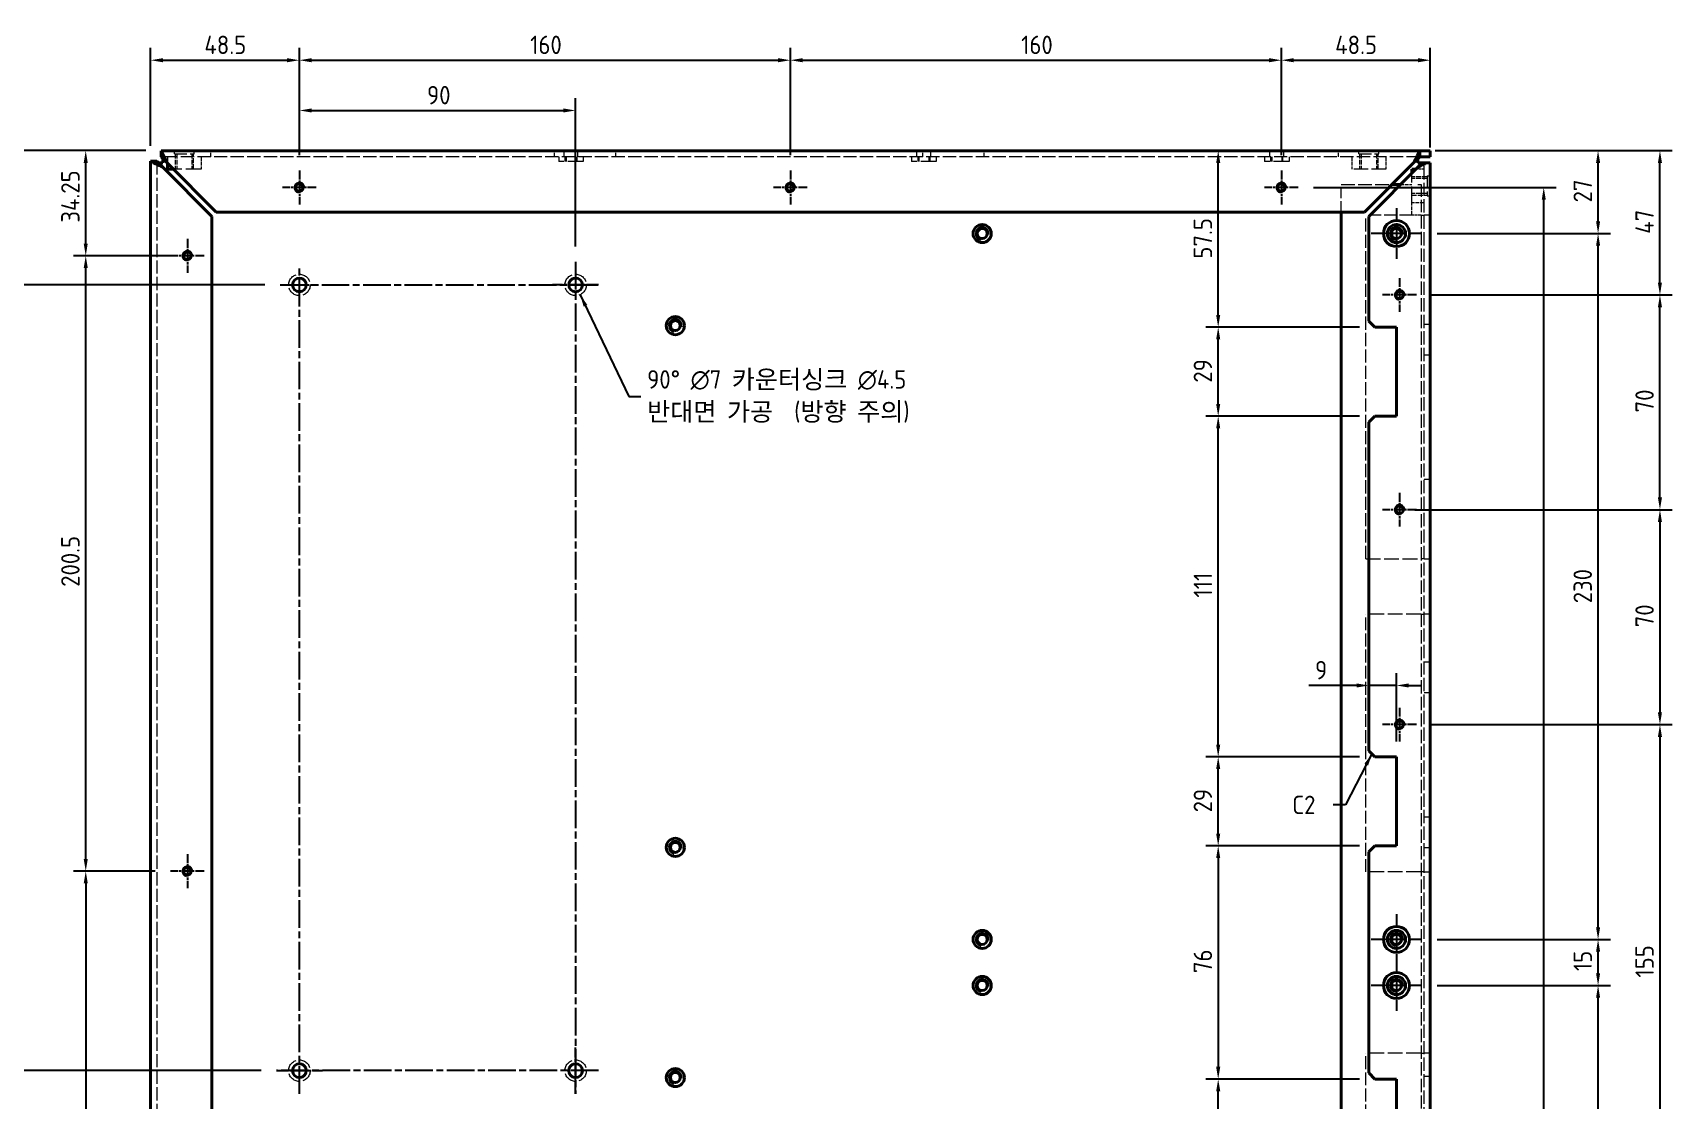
# Model space of a CAD drawing. Header units: millimetres. Extents: x 0 to 2378, y 0 to 1682.
# Drawn here: x 297 to 831, y 830 to 1177 of the extents above; entities that cross this region are included whole.
import ezdxf

# ---------------------------------------------------------------- set-up
doc = ezdxf.new("R2010")
doc.units = ezdxf.units.MM
doc.header["$LTSCALE"] = 2
doc.linetypes.add('CHAIN', pattern=[0.3543, 0.2362, -0.0295, 0.0591, -0.0295])
doc.linetypes.add('DASHED', pattern=[0.2067, 0.1654, -0.0413])
for name, color, linetype, lineweight in [('가려진 것(ISO)', 2, 'DASHED', 18), ('가시적인 것(ISO)', 3, 'Continuous', 40), ('가시적인 좁은 것(ISO)', 3, 'Continuous', 35), ('기호(ISO)', 5, 'Continuous', 25), ('중심 표식(ISO)', 1, 'Continuous', 25), ('중심선(ISO)', 1, 'Continuous', 25), ('치수(ISO)', 2, 'Continuous', 25)]:
    doc.layers.add(name, color=color, linetype=linetype, lineweight=lineweight)
doc.styles.add('치수 텍스트_PSTEK_POSCO', font='isocp.shx')
doc.dimstyles.new('치수_PSTEK_POSCO', dxfattribs={"dimscale": 2, "dimtxt": 3, "dimasz": 2, "dimexe": 2, "dimexo": 2.5, "dimgap": 1, "dimtad": 1, "dimrnd": 1e-08, "dimdsep": 46, "dimtxsty": '치수 텍스트_PSTEK_POSCO', "dimcen": 0.09, "dimdle": 10, "dimclrd": 7, "dimclre": 7, "dimclrt": 2, "dimadec": 1, "dimazin": 2, "dimtfac": 1, "dimtmove": 0, "dimatfit": 3, "dimfxl": 0, "dimtolj": 1, "dimlwd": -1, "dimlwe": -1, "dimarcsym": 0})
doc.dimstyles.new('치수_PSTEK_POSCO$7', dxfattribs={"dimscale": 2, "dimtxt": 3, "dimasz": 2, "dimexe": 2, "dimexo": 2.5, "dimgap": 1, "dimtad": 1, "dimrnd": 1e-08, "dimdsep": 46, "dimtxsty": '치수 텍스트_PSTEK_POSCO', "dimcen": 0.09, "dimdle": 10, "dimclrd": 7, "dimclre": 7, "dimclrt": 2, "dimadec": 1, "dimazin": 2, "dimtfac": 1, "dimtmove": 0, "dimatfit": 3, "dimfxl": 0, "dimtolj": 1, "dimlwd": -1, "dimlwe": -1, "dimarcsym": 0})

# ---------------------------------------------------------------- blocks, each defined once
blk = doc.blocks.new('*D28')
at = {"layer": 'Defpoints', "color": 0}
for p in [(314.43, 1104.69), (347.56, 1104.69), (342.06, 904.19)]:
    blk.add_point(p, dxfattribs=at)
at = {"layer": '치수(ISO)', "color": 7}
for p, q in [((342.56, 1104.69), (310.43, 1104.69)), ((314.43, 908.19), (314.43, 1100.69)), ((337.06, 904.19), (310.43, 904.19))]:
    blk.add_line(p, q, dxfattribs=at)
for points in [[(313.76, 1100.69), (315.09, 1100.69), (314.43, 1104.69)], [(313.76, 908.19), (315.09, 908.19), (314.43, 904.19)]]:
    blk.add_solid(points, dxfattribs=at)
at = {"layer": '치수(ISO)', "color": 2, "insert": (309.42, 996.84), "char_height": 6, "attachment_point": 4, "rotation": 90, "style": '치수 텍스트_PSTEK_POSCO'}
blk.add_mtext('\\A1;200.5', dxfattribs=at)
blk = doc.blocks.new('*D29')
at = {"layer": 'Defpoints', "color": 0}
for p in [(314.43, 1138.94), (338.98, 1138.94), (347.56, 1104.69)]:
    blk.add_point(p, dxfattribs=at)
at = {"layer": '치수(ISO)', "color": 7}
for p, q in [((333.98, 1138.94), (310.43, 1138.94)), ((314.43, 1108.69), (314.43, 1134.94)), ((342.56, 1104.69), (310.43, 1104.69))]:
    blk.add_line(p, q, dxfattribs=at)
for points in [[(313.76, 1134.94), (315.09, 1134.94), (314.43, 1138.94)], [(313.76, 1108.69), (315.09, 1108.69), (314.43, 1104.69)]]:
    blk.add_solid(points, dxfattribs=at)
at = {"layer": '치수(ISO)', "color": 2, "insert": (309.42, 1115.49), "char_height": 6, "attachment_point": 4, "rotation": 90, "style": '치수 텍스트_PSTEK_POSCO'}
blk.add_mtext('\\A1;34.25', dxfattribs=at)
blk = doc.blocks.new('*D30')
at = {"layer": 'Defpoints', "color": 0}
for p in [(384.06, 1168.41), (335.56, 1135.52), (384.06, 1132.44)]:
    blk.add_point(p, dxfattribs=at)
at = {"layer": '치수(ISO)', "color": 7}
for p, q in [((335.56, 1140.52), (335.56, 1172.41)), ((384.06, 1137.44), (384.06, 1172.41)), ((339.56, 1168.41), (380.06, 1168.41))]:
    blk.add_line(p, q, dxfattribs=at)
for points in [[(339.56, 1169.07), (339.56, 1167.74), (335.56, 1168.41)], [(380.06, 1169.07), (380.06, 1167.74), (384.06, 1168.41)]]:
    blk.add_solid(points, dxfattribs=at)
at = {"layer": '치수(ISO)', "color": 2, "insert": (353.09, 1173.41), "char_height": 6, "attachment_point": 4, "style": '치수 텍스트_PSTEK_POSCO'}
blk.add_mtext('\\A1;48.5', dxfattribs=at)
blk = doc.blocks.new('*D31')
at = {"layer": 'Defpoints', "color": 0}
for p in [(544.06, 1168.41), (384.06, 1132.44), (544.06, 1132.44)]:
    blk.add_point(p, dxfattribs=at)
at = {"layer": '치수(ISO)', "color": 7}
for p, q in [((384.06, 1137.44), (384.06, 1172.41)), ((544.06, 1137.44), (544.06, 1172.41)), ((388.06, 1168.41), (540.06, 1168.41))]:
    blk.add_line(p, q, dxfattribs=at)
for points in [[(388.06, 1169.07), (388.06, 1167.74), (384.06, 1168.41)], [(540.06, 1169.07), (540.06, 1167.74), (544.06, 1168.41)]]:
    blk.add_solid(points, dxfattribs=at)
at = {"layer": '치수(ISO)', "color": 2, "insert": (459.26, 1173.41), "char_height": 6, "attachment_point": 4, "style": '치수 텍스트_PSTEK_POSCO'}
blk.add_mtext('\\A1;160', dxfattribs=at)
blk = doc.blocks.new('*D32')
at = {"layer": 'Defpoints', "color": 0}
for p in [(704.06, 1168.41), (544.06, 1132.44), (704.06, 1132.44)]:
    blk.add_point(p, dxfattribs=at)
at = {"layer": '치수(ISO)', "color": 7}
for p, q in [((544.06, 1137.44), (544.06, 1172.41)), ((704.06, 1137.44), (704.06, 1172.41)), ((548.06, 1168.41), (700.06, 1168.41))]:
    blk.add_line(p, q, dxfattribs=at)
for points in [[(548.06, 1169.07), (548.06, 1167.74), (544.06, 1168.41)], [(700.06, 1169.07), (700.06, 1167.74), (704.06, 1168.41)]]:
    blk.add_solid(points, dxfattribs=at)
at = {"layer": '치수(ISO)', "color": 2, "insert": (619.26, 1173.41), "char_height": 6, "attachment_point": 4, "style": '치수 텍스트_PSTEK_POSCO'}
blk.add_mtext('\\A1;160', dxfattribs=at)
blk = doc.blocks.new('*D33')
at = {"layer": 'Defpoints', "color": 0}
for p in [(752.56, 1168.41), (752.56, 1134.94), (704.06, 1132.44)]:
    blk.add_point(p, dxfattribs=at)
at = {"layer": '치수(ISO)', "color": 7}
for p, q in [((704.06, 1137.44), (704.06, 1172.41)), ((752.56, 1139.94), (752.56, 1172.41)), ((708.06, 1168.41), (748.56, 1168.41))]:
    blk.add_line(p, q, dxfattribs=at)
for points in [[(708.06, 1169.07), (708.06, 1167.74), (704.06, 1168.41)], [(748.56, 1169.07), (748.56, 1167.74), (752.56, 1168.41)]]:
    blk.add_solid(points, dxfattribs=at)
at = {"layer": '치수(ISO)', "color": 2, "insert": (721.59, 1173.41), "char_height": 6, "attachment_point": 4, "style": '치수 텍스트_PSTEK_POSCO'}
blk.add_mtext('\\A1;48.5', dxfattribs=at)
blk = doc.blocks.new('*D34')
at = {"layer": 'Defpoints', "color": 0}
for p in [(749.15, 1138.94), (807.26, 1138.94), (749.81, 1111.94)]:
    blk.add_point(p, dxfattribs=at)
at = {"layer": '치수(ISO)', "color": 7}
for p, q in [((754.15, 1138.94), (811.26, 1138.94)), ((807.26, 1115.94), (807.26, 1134.94)), ((754.81, 1111.94), (811.26, 1111.94))]:
    blk.add_line(p, q, dxfattribs=at)
for points in [[(806.59, 1134.94), (807.93, 1134.94), (807.26, 1138.94)], [(806.59, 1115.94), (807.93, 1115.94), (807.26, 1111.94)]]:
    blk.add_solid(points, dxfattribs=at)
at = {"layer": '치수(ISO)', "color": 2, "insert": (802.26, 1122.08), "char_height": 6, "attachment_point": 4, "rotation": 90, "style": '치수 텍스트_PSTEK_POSCO'}
blk.add_mtext('\\A1;27', dxfattribs=at)
blk = doc.blocks.new('*D35')
at = {"layer": 'Defpoints', "color": 0}
for p in [(749.15, 1138.94), (827.42, 1138.94), (748.06, 1091.94)]:
    blk.add_point(p, dxfattribs=at)
at = {"layer": '치수(ISO)', "color": 7}
for p, q in [((754.15, 1138.94), (831.42, 1138.94)), ((827.42, 1095.94), (827.42, 1134.94)), ((753.06, 1091.94), (831.42, 1091.94))]:
    blk.add_line(p, q, dxfattribs=at)
for points in [[(826.75, 1134.94), (828.08, 1134.94), (827.42, 1138.94)], [(826.75, 1095.94), (828.08, 1095.94), (827.42, 1091.94)]]:
    blk.add_solid(points, dxfattribs=at)
at = {"layer": '치수(ISO)', "color": 2, "insert": (822.42, 1111.86), "char_height": 6, "attachment_point": 4, "rotation": 90, "style": '치수 텍스트_PSTEK_POSCO'}
blk.add_mtext('\\A1;47', dxfattribs=at)
blk = doc.blocks.new('*D36')
at = {"layer": 'Defpoints', "color": 0}
for p in [(748.06, 1091.94), (827.42, 1091.94), (742.56, 1021.94)]:
    blk.add_point(p, dxfattribs=at)
at = {"layer": '치수(ISO)', "color": 7}
for p, q in [((753.06, 1091.94), (831.42, 1091.94)), ((827.42, 1025.94), (827.42, 1087.94)), ((747.56, 1021.94), (831.42, 1021.94))]:
    blk.add_line(p, q, dxfattribs=at)
for points in [[(826.75, 1087.94), (828.08, 1087.94), (827.42, 1091.94)], [(826.75, 1025.94), (828.08, 1025.94), (827.42, 1021.94)]]:
    blk.add_solid(points, dxfattribs=at)
at = {"layer": '치수(ISO)', "color": 2, "insert": (822.42, 1053.66), "char_height": 6, "attachment_point": 4, "rotation": 90, "style": '치수 텍스트_PSTEK_POSCO'}
blk.add_mtext('\\A1;70', dxfattribs=at)
blk = doc.blocks.new('*D41')
at = {"layer": 'Defpoints', "color": 0}
for p in [(752.56, 930.42), (742.56, 791.71), (752.56, 776.94)]:
    blk.add_point(p, dxfattribs=at)
at = {"layer": '치수(ISO)', "color": 7}
for p, q in [((742.56, 786.71), (742.56, 772.94)), ((738.56, 776.94), (705.23, 776.94)), ((752.56, 776.94), (742.56, 776.94)), ((756.56, 776.94), (760.56, 776.94))]:
    blk.add_line(p, q, dxfattribs=at)
for points in [[(738.56, 777.6), (738.56, 776.27), (742.56, 776.94)], [(756.56, 777.6), (756.56, 776.27), (752.56, 776.94)]]:
    blk.add_solid(points, dxfattribs=at)
at = {"layer": '치수(ISO)', "color": 2, "insert": (707.23, 781.94), "char_height": 6, "attachment_point": 4, "style": '치수 텍스트_PSTEK_POSCO'}
blk.add_mtext('\\A1;10', dxfattribs=at)
blk = doc.blocks.new('*D59')
at = {"layer": 'Defpoints', "color": 0}
for p in [(338.98, 1138.94), (257.9, 469.44), (338.98, 469.44)]:
    blk.add_point(p, dxfattribs=at)
at = {"layer": '치수(ISO)', "color": 7}
for p, q in [((333.98, 1138.94), (253.9, 1138.94)), ((257.9, 1134.94), (257.9, 473.44)), ((333.98, 469.44), (253.9, 469.44))]:
    blk.add_line(p, q, dxfattribs=at)
for points in [[(257.24, 1134.94), (258.57, 1134.94), (257.9, 1138.94)], [(257.24, 473.44), (258.57, 473.44), (257.9, 469.44)]]:
    blk.add_solid(points, dxfattribs=at)
at = {"layer": '치수(ISO)', "color": 2, "insert": (252.9, 795.47), "char_height": 6, "attachment_point": 4, "rotation": 90, "style": '치수 텍스트_PSTEK_POSCO'}
blk.add_mtext('\\A1;669.5', dxfattribs=at)
blk = doc.blocks.new('*D101')
at = {"layer": 'Defpoints', "color": 0}
for p in [(748.06, 1021.94), (748.06, 951.94), (827.42, 951.94)]:
    blk.add_point(p, dxfattribs=at)
at = {"layer": '치수(ISO)', "color": 7}
for p, q in [((753.06, 1021.94), (831.42, 1021.94)), ((827.42, 1017.94), (827.42, 955.94)), ((753.06, 951.94), (831.42, 951.94))]:
    blk.add_line(p, q, dxfattribs=at)
for points in [[(826.75, 1017.94), (828.08, 1017.94), (827.42, 1021.94)], [(826.75, 955.94), (828.08, 955.94), (827.42, 951.94)]]:
    blk.add_solid(points, dxfattribs=at)
at = {"layer": '치수(ISO)', "color": 2, "insert": (822.42, 983.64), "char_height": 6, "attachment_point": 4, "rotation": 90, "style": '치수 텍스트_PSTEK_POSCO'}
blk.add_mtext('\\A1;70', dxfattribs=at)
blk = doc.blocks.new('*D104')
at = {"layer": 'Defpoints', "color": 0}
for p in [(749.81, 1111.94), (807.26, 1111.94), (749.81, 881.94)]:
    blk.add_point(p, dxfattribs=at)
at = {"layer": '치수(ISO)', "color": 7}
for p, q in [((754.81, 1111.94), (811.26, 1111.94)), ((807.26, 885.94), (807.26, 1107.94)), ((754.81, 881.94), (811.26, 881.94))]:
    blk.add_line(p, q, dxfattribs=at)
for points in [[(806.59, 1107.94), (807.93, 1107.94), (807.26, 1111.94)], [(806.59, 885.94), (807.93, 885.94), (807.26, 881.94)]]:
    blk.add_solid(points, dxfattribs=at)
at = {"layer": '치수(ISO)', "color": 2, "insert": (802.26, 991.48), "char_height": 6, "attachment_point": 4, "rotation": 90, "style": '치수 텍스트_PSTEK_POSCO'}
blk.add_mtext('\\A1;230', dxfattribs=at)
blk = doc.blocks.new('*D105')
at = {"layer": 'Defpoints', "color": 0}
for p in [(749.81, 881.94), (807.26, 881.94), (749.81, 866.94)]:
    blk.add_point(p, dxfattribs=at)
at = {"layer": '치수(ISO)', "color": 7}
for p, q in [((754.81, 881.94), (811.26, 881.94)), ((807.26, 870.94), (807.26, 877.94)), ((754.81, 866.94), (811.26, 866.94))]:
    blk.add_line(p, q, dxfattribs=at)
for points in [[(806.59, 877.94), (807.93, 877.94), (807.26, 881.94)], [(806.59, 870.94), (807.93, 870.94), (807.26, 866.94)]]:
    blk.add_solid(points, dxfattribs=at)
at = {"layer": '치수(ISO)', "color": 2, "insert": (802.26, 871.63), "char_height": 6, "attachment_point": 4, "rotation": 90, "style": '치수 텍스트_PSTEK_POSCO'}
blk.add_mtext('\\A1;15', dxfattribs=at)
blk = doc.blocks.new('*D106')
at = {"layer": 'Defpoints', "color": 0}
for p in [(749.81, 866.94), (807.26, 866.94), (749.81, 636.94)]:
    blk.add_point(p, dxfattribs=at)
at = {"layer": '치수(ISO)', "color": 7}
for p, q in [((754.81, 866.94), (811.26, 866.94)), ((807.26, 640.94), (807.26, 862.94)), ((754.81, 636.94), (811.26, 636.94))]:
    blk.add_line(p, q, dxfattribs=at)
for points in [[(806.59, 862.94), (807.93, 862.94), (807.26, 866.94)], [(806.59, 640.94), (807.93, 640.94), (807.26, 636.94)]]:
    blk.add_solid(points, dxfattribs=at)
at = {"layer": '치수(ISO)', "color": 2, "insert": (802.26, 746.48), "char_height": 6, "attachment_point": 4, "rotation": 90, "style": '치수 텍스트_PSTEK_POSCO'}
blk.add_mtext('\\A1;230', dxfattribs=at)
blk = doc.blocks.new('*D108')
at = {"layer": 'Defpoints', "color": 0}
for p in [(683.47, 941.44), (734.56, 941.44), (734.56, 912.44)]:
    blk.add_point(p, dxfattribs=at)
at = {"layer": '치수(ISO)', "color": 7}
for p, q in [((729.56, 941.44), (679.47, 941.44)), ((683.47, 916.44), (683.47, 937.44)), ((729.56, 912.44), (679.47, 912.44))]:
    blk.add_line(p, q, dxfattribs=at)
for points in [[(682.8, 937.44), (684.14, 937.44), (683.47, 941.44)], [(682.8, 916.44), (684.14, 916.44), (683.47, 912.44)]]:
    blk.add_solid(points, dxfattribs=at)
at = {"layer": '치수(ISO)', "color": 2, "insert": (678.47, 923.35), "char_height": 6, "attachment_point": 4, "rotation": 90, "style": '치수 텍스트_PSTEK_POSCO'}
blk.add_mtext('\\A1;29', dxfattribs=at)
blk = doc.blocks.new('*D109')
at = {"layer": 'Defpoints', "color": 0}
for p in [(683.47, 1052.44), (734.56, 1052.44), (734.56, 941.44)]:
    blk.add_point(p, dxfattribs=at)
at = {"layer": '치수(ISO)', "color": 7}
for p, q in [((729.56, 1052.44), (679.47, 1052.44)), ((683.47, 945.44), (683.47, 1048.44)), ((729.56, 941.44), (679.47, 941.44))]:
    blk.add_line(p, q, dxfattribs=at)
for points in [[(682.8, 1048.44), (684.14, 1048.44), (683.47, 1052.44)], [(682.8, 945.44), (684.14, 945.44), (683.47, 941.44)]]:
    blk.add_solid(points, dxfattribs=at)
at = {"layer": '치수(ISO)', "color": 2, "insert": (678.47, 993.34), "char_height": 6, "attachment_point": 4, "rotation": 90, "style": '치수 텍스트_PSTEK_POSCO'}
blk.add_mtext('\\A1;111', dxfattribs=at)
blk = doc.blocks.new('*D110')
at = {"layer": 'Defpoints', "color": 0}
for p in [(683.47, 1081.44), (734.56, 1081.44), (734.56, 1052.44)]:
    blk.add_point(p, dxfattribs=at)
at = {"layer": '치수(ISO)', "color": 7}
for p, q in [((729.56, 1081.44), (679.47, 1081.44)), ((683.47, 1056.44), (683.47, 1077.44)), ((729.56, 1052.44), (679.47, 1052.44))]:
    blk.add_line(p, q, dxfattribs=at)
for points in [[(682.8, 1077.44), (684.14, 1077.44), (683.47, 1081.44)], [(682.8, 1056.44), (684.14, 1056.44), (683.47, 1052.44)]]:
    blk.add_solid(points, dxfattribs=at)
at = {"layer": '치수(ISO)', "color": 2, "insert": (678.47, 1063.35), "char_height": 6, "attachment_point": 4, "rotation": 90, "style": '치수 텍스트_PSTEK_POSCO'}
blk.add_mtext('\\A1;29', dxfattribs=at)
blk = doc.blocks.new('*D111')
at = {"layer": 'Defpoints', "color": 0}
for p in [(734.56, 912.44), (683.47, 836.44), (734.56, 836.44)]:
    blk.add_point(p, dxfattribs=at)
at = {"layer": '치수(ISO)', "color": 7}
for p, q in [((729.56, 912.44), (679.47, 912.44)), ((683.47, 908.44), (683.47, 840.44)), ((729.56, 836.44), (679.47, 836.44))]:
    blk.add_line(p, q, dxfattribs=at)
for points in [[(682.8, 908.44), (684.14, 908.44), (683.47, 912.44)], [(682.8, 840.44), (684.14, 840.44), (683.47, 836.44)]]:
    blk.add_solid(points, dxfattribs=at)
at = {"layer": '치수(ISO)', "color": 2, "insert": (678.47, 870.99), "char_height": 6, "attachment_point": 4, "rotation": 90, "style": '치수 텍스트_PSTEK_POSCO'}
blk.add_mtext('\\A1;76', dxfattribs=at)
blk = doc.blocks.new('*D113')
at = {"layer": 'Defpoints', "color": 0}
for p in [(683.47, 836.44), (734.56, 836.44), (734.56, 807.44)]:
    blk.add_point(p, dxfattribs=at)
at = {"layer": '치수(ISO)', "color": 7}
for p, q in [((729.56, 836.44), (679.47, 836.44)), ((683.47, 811.44), (683.47, 832.44)), ((729.56, 807.44), (679.47, 807.44))]:
    blk.add_line(p, q, dxfattribs=at)
for points in [[(682.8, 832.44), (684.14, 832.44), (683.47, 836.44)], [(682.8, 811.44), (684.14, 811.44), (683.47, 807.44)]]:
    blk.add_solid(points, dxfattribs=at)
at = {"layer": '치수(ISO)', "color": 2, "insert": (678.47, 818.35), "char_height": 6, "attachment_point": 4, "rotation": 90, "style": '치수 텍스트_PSTEK_POSCO'}
blk.add_mtext('\\A1;29', dxfattribs=at)
blk = doc.blocks.new('*D114')
at = {"layer": 'Defpoints', "color": 0}
for p in [(732.56, 964.69), (732.56, 953.68), (741.56, 941.44)]:
    blk.add_point(p, dxfattribs=at)
at = {"layer": '치수(ISO)', "color": 7}
for p, q in [((741.56, 946.44), (741.56, 968.69)), ((728.56, 964.69), (713.02, 964.69)), ((741.56, 964.69), (732.56, 964.69)), ((745.56, 964.69), (749.56, 964.69))]:
    blk.add_line(p, q, dxfattribs=at)
for points in [[(728.56, 965.36), (728.56, 964.03), (732.56, 964.69)], [(745.56, 965.36), (745.56, 964.03), (741.56, 964.69)]]:
    blk.add_solid(points, dxfattribs=at)
at = {"layer": '치수(ISO)', "color": 2, "insert": (715.02, 969.69), "char_height": 6, "attachment_point": 4, "style": '치수 텍스트_PSTEK_POSCO'}
blk.add_mtext('\\A1;9', dxfattribs=at)
blk = doc.blocks.new('*D117')
at = {"layer": 'Defpoints', "color": 0}
for p in [(284.06, 1095.19), (377.81, 1095.19), (376.56, 839.19)]:
    blk.add_point(p, dxfattribs=at)
at = {"layer": '치수(ISO)', "color": 7}
for p, q in [((372.81, 1095.19), (280.06, 1095.19)), ((284.06, 843.19), (284.06, 1091.19)), ((371.56, 839.19), (280.06, 839.19))]:
    blk.add_line(p, q, dxfattribs=at)
for points in [[(283.4, 1091.19), (284.73, 1091.19), (284.06, 1095.19)], [(283.4, 843.19), (284.73, 843.19), (284.06, 839.19)]]:
    blk.add_solid(points, dxfattribs=at)
at = {"layer": '치수(ISO)', "color": 2, "insert": (279.06, 961.56), "char_height": 6, "attachment_point": 4, "rotation": 90, "style": '치수 텍스트_PSTEK_POSCO'}
blk.add_mtext('\\A1;256', dxfattribs=at)
blk = doc.blocks.new('*D118')
at = {"layer": 'Defpoints', "color": 0}
for p in [(474.06, 1152.03), (384.06, 1132.44), (474.06, 1102.69)]:
    blk.add_point(p, dxfattribs=at)
at = {"layer": '치수(ISO)', "color": 7}
for p, q in [((384.06, 1137.44), (384.06, 1156.03)), ((474.06, 1107.69), (474.06, 1156.03)), ((388.06, 1152.03), (470.06, 1152.03))]:
    blk.add_line(p, q, dxfattribs=at)
for points in [[(388.06, 1152.7), (388.06, 1151.37), (384.06, 1152.03)], [(470.06, 1152.7), (470.06, 1151.37), (474.06, 1152.03)]]:
    blk.add_solid(points, dxfattribs=at)
at = {"layer": '치수(ISO)', "color": 2, "insert": (425.64, 1157.03), "char_height": 6, "attachment_point": 4, "style": '치수 텍스트_PSTEK_POSCO'}
blk.add_mtext('\\A1;90', dxfattribs=at)
blk = doc.blocks.new('*D119')
at = {"layer": 'Defpoints', "color": 0}
for p in [(338.98, 1138.94), (284.06, 1095.19), (377.81, 1095.19)]:
    blk.add_point(p, dxfattribs=at)
at = {"layer": '치수(ISO)', "color": 7}
for p, q in [((333.98, 1138.94), (280.06, 1138.94)), ((284.06, 1134.94), (284.06, 1099.19)), ((372.81, 1095.19), (280.06, 1095.19))]:
    blk.add_line(p, q, dxfattribs=at)
for points in [[(283.4, 1134.94), (284.73, 1134.94), (284.06, 1138.94)], [(283.4, 1099.19), (284.73, 1099.19), (284.06, 1095.19)]]:
    blk.add_solid(points, dxfattribs=at)
at = {"layer": '치수(ISO)', "color": 2, "insert": (279.06, 1108.24), "char_height": 6, "attachment_point": 4, "rotation": 90, "style": '치수 텍스트_PSTEK_POSCO'}
blk.add_mtext('\\A1;43.75', dxfattribs=at)
blk = doc.blocks.new('*D128')
at = {"layer": 'Defpoints', "color": 0}
for p in [(748.06, 951.94), (747.79, 796.94), (827.42, 796.94)]:
    blk.add_point(p, dxfattribs=at)
at = {"layer": '치수(ISO)', "color": 7}
for p, q in [((753.06, 951.94), (831.42, 951.94)), ((827.42, 947.94), (827.42, 800.94)), ((752.79, 796.94), (831.42, 796.94))]:
    blk.add_line(p, q, dxfattribs=at)
for points in [[(826.75, 947.94), (828.08, 947.94), (827.42, 951.94)], [(826.75, 800.94), (828.08, 800.94), (827.42, 796.94)]]:
    blk.add_solid(points, dxfattribs=at)
at = {"layer": '치수(ISO)', "color": 2, "insert": (822.42, 869.51), "char_height": 6, "attachment_point": 4, "rotation": 90, "style": '치수 텍스트_PSTEK_POSCO'}
blk.add_mtext('\\A1;155', dxfattribs=at)
blk = doc.blocks.new('*D129')
at = {"layer": 'Defpoints', "color": 0}
for p in [(683.47, 1138.94), (683.47, 1138.94), (734.56, 1081.44)]:
    blk.add_point(p, dxfattribs=at)
at = {"layer": '치수(ISO)', "color": 7}
for p, q in [((683.47, 1085.44), (683.47, 1134.94)), ((729.56, 1081.44), (679.47, 1081.44))]:
    blk.add_line(p, q, dxfattribs=at)
for points in [[(682.8, 1134.94), (684.14, 1134.94), (683.47, 1138.94)], [(682.8, 1085.44), (684.14, 1085.44), (683.47, 1081.44)]]:
    blk.add_solid(points, dxfattribs=at)
at = {"layer": '치수(ISO)', "color": 2, "insert": (678.47, 1103.76), "char_height": 6, "attachment_point": 4, "rotation": 90, "style": '치수 텍스트_PSTEK_POSCO'}
blk.add_mtext('\\A1;57.5', dxfattribs=at)
blk = doc.blocks.new('*D130')
at = {"layer": 'Defpoints', "color": 0}
for p in [(709.56, 1126.94), (789.56, 1126.94), (709.56, 481.44)]:
    blk.add_point(p, dxfattribs=at)
at = {"layer": '치수(ISO)', "color": 7}
for p, q in [((714.56, 1126.94), (793.56, 1126.94)), ((789.56, 485.44), (789.56, 1122.94)), ((714.56, 481.44), (793.56, 481.44))]:
    blk.add_line(p, q, dxfattribs=at)
for points in [[(788.9, 1122.94), (790.23, 1122.94), (789.56, 1126.94)], [(788.9, 485.44), (790.23, 485.44), (789.56, 481.44)]]:
    blk.add_solid(points, dxfattribs=at)
at = {"layer": '치수(ISO)', "color": 2, "insert": (784.56, 806.83), "char_height": 6, "attachment_point": 4, "rotation": 90, "style": '치수 텍스트_PSTEK_POSCO'}
blk.add_mtext('\\A1;645.5', dxfattribs=at)
blk = doc.blocks.new('*D131')
at = {"layer": 'Defpoints', "color": 0}
for p in [(342.06, 904.19), (314.43, 704.19), (342.33, 704.19)]:
    blk.add_point(p, dxfattribs=at)
at = {"layer": '치수(ISO)', "color": 7}
for p, q in [((337.06, 904.19), (310.43, 904.19)), ((314.43, 900.19), (314.43, 708.19)), ((337.33, 704.19), (310.43, 704.19))]:
    blk.add_line(p, q, dxfattribs=at)
for points in [[(313.76, 900.19), (315.09, 900.19), (314.43, 904.19)], [(313.76, 708.19), (315.09, 708.19), (314.43, 704.19)]]:
    blk.add_solid(points, dxfattribs=at)
at = {"layer": '치수(ISO)', "color": 2, "insert": (309.42, 798.71), "char_height": 6, "attachment_point": 4, "rotation": 90, "style": '치수 텍스트_PSTEK_POSCO'}
blk.add_mtext('\\A1;200', dxfattribs=at)

msp = doc.modelspace()

# ---------------------------------------------------------------- linework, layer by layer
at = {"layer": '가려진 것(ISO)', "ltscale": 1.904597}
for p, q in [((339.562, 1136.938), (339.562, 1138.938)), ((355.062, 1138.938), (355.062, 1136.938)), ((467.062, 1138.938), (467.062, 1136.938)), ((470.312, 1136.938), (470.312, 1138.938)), ((474.812, 1136.938), (474.812, 1138.938)), ((487.062, 1138.938), (487.062, 1136.938)), ((585.312, 1136.938), (585.312, 1138.938)), ((587.062, 1138.938), (587.062, 1136.938)), ((589.812, 1136.938), (589.812, 1138.938)), ((607.062, 1138.938), (607.062, 1136.938)), ((700.312, 1136.938), (700.312, 1138.938)), ((704.812, 1136.938), (704.812, 1138.938)), ((722.562, 1138.938), (722.562, 1136.938)), ((748.562, 1136.938), (748.562, 1138.938)), ((337.562, 1134.938), (335.562, 1134.938)), ((752.562, 1117.938), (750.562, 1117.938)), ((750.562, 1082.438), (752.562, 1082.438)), ((750.562, 1072.438), (752.562, 1072.438)), ((750.562, 1031.938), (752.562, 1031.938)), ((750.562, 1021.938), (752.562, 1021.938)), ((750.562, 1005.938), (752.562, 1005.938)), ((752.562, 987.938), (750.562, 987.938)), ((750.562, 972.438), (752.562, 972.438)), ((750.562, 962.438), (752.562, 962.438)), ((750.562, 921.938), (752.562, 921.938)), ((750.562, 911.938), (752.562, 911.938)), ((750.562, 903.938), (752.562, 903.938)), ((752.562, 844.938), (750.562, 844.938)), ((750.562, 837.438), (752.562, 837.438))]:
    msp.add_line(p, q, dxfattribs=at)
at = {"layer": '가려진 것(ISO)', "ltscale": 0.952248}
for p, q in [((343.312, 1137.938), (343.312, 1138.938)), ((349.812, 1137.938), (349.812, 1138.938)), ((729.312, 1137.938), (729.312, 1138.938)), ((735.812, 1137.938), (735.812, 1138.938)), ((751.562, 1130.688), (752.562, 1130.688)), ((751.562, 1124.188), (752.562, 1124.188))]:
    msp.add_line(p, q, dxfattribs=at)
at = {"layer": '가려진 것(ISO)', "ltscale": 13.032351}
msp.add_line((337.562, 1135.524), (337.562, 472.852), dxfattribs=at)
at = {"layer": '가려진 것(ISO)', "ltscale": 1.495845}
for p, q in [((338.148, 1134.938), (337.562, 1134.938)), ((339.562, 1136.352), (339.562, 1136.938)), ((748.562, 1136.352), (748.562, 1136.938))]:
    msp.add_line(p, q, dxfattribs=at)
at = {"layer": '가려진 것(ISO)', "ltscale": 13.055139}
msp.add_line((749.148, 1136.938), (338.977, 1136.938), dxfattribs=at)
at = {"layer": '가려진 것(ISO)', "ltscale": 1.986295}
msp.add_line((341.062, 1136.938), (341.062, 1134.852), dxfattribs=at)
at = {"layer": '가려진 것(ISO)', "ltscale": 15.173324}
msp.add_line((352.062, 1132.938), (342.977, 1132.938), dxfattribs=at)
at = {"layer": '가려진 것(ISO)', "ltscale": 12.349028}
for p, q in [((343.312, 1137.938), (349.812, 1137.938)), ((729.312, 1137.938), (735.812, 1137.938)), ((751.562, 1130.688), (751.562, 1124.188))]:
    msp.add_line(p, q, dxfattribs=at)
at = {"layer": '가려진 것(ISO)', "ltscale": 4.761642}
for p, q in [((343.562, 1137.938), (343.562, 1132.938)), ((344.104, 1137.938), (344.104, 1132.938)), ((349.021, 1137.938), (349.021, 1132.938)), ((349.562, 1132.938), (349.562, 1137.938)), ((729.562, 1137.938), (729.562, 1132.938)), ((730.104, 1137.938), (730.104, 1132.938)), ((735.021, 1137.938), (735.021, 1132.938)), ((735.562, 1132.938), (735.562, 1137.938)), ((751.562, 1130.438), (746.562, 1130.438)), ((751.562, 1129.896), (746.562, 1129.896)), ((751.562, 1124.979), (746.562, 1124.979)), ((746.562, 1124.438), (751.562, 1124.438))]:
    msp.add_line(p, q, dxfattribs=at)
at = {"layer": '가려진 것(ISO)', "ltscale": 3.809293}
for p, q in [((352.062, 1136.938), (352.062, 1132.938)), ((727.062, 1136.938), (727.062, 1132.938)), ((738.062, 1136.938), (738.062, 1132.938)), ((750.562, 1121.938), (746.562, 1121.938)), ((746.562, 1117.938), (746.562, 1121.938))]:
    msp.add_line(p, q, dxfattribs=at)
at = {"layer": '가려진 것(ISO)', "ltscale": 1.428422}
for p, q in [((468.562, 1136.938), (468.562, 1135.438)), ((470.562, 1136.938), (470.562, 1135.438)), ((470.941, 1136.938), (470.941, 1135.438)), ((474.183, 1136.938), (474.183, 1135.438)), ((474.562, 1135.438), (474.562, 1136.938)), ((476.562, 1136.938), (476.562, 1135.438)), ((583.562, 1136.938), (583.562, 1135.438)), ((585.562, 1136.938), (585.562, 1135.438)), ((585.941, 1136.938), (585.941, 1135.438)), ((589.183, 1136.938), (589.183, 1135.438)), ((589.562, 1135.438), (589.562, 1136.938)), ((591.562, 1136.938), (591.562, 1135.438)), ((698.562, 1136.938), (698.562, 1135.438)), ((700.562, 1136.938), (700.562, 1135.438)), ((700.941, 1136.938), (700.941, 1135.438)), ((704.183, 1136.938), (704.183, 1135.438)), ((704.562, 1135.438), (704.562, 1136.938)), ((706.562, 1136.938), (706.562, 1135.438))]:
    msp.add_line(p, q, dxfattribs=at)
at = {"layer": '가려진 것(ISO)', "ltscale": 15.198803}
for p, q in [((476.562, 1135.438), (468.562, 1135.438)), ((591.562, 1135.438), (583.562, 1135.438)), ((706.562, 1135.438), (698.562, 1135.438))]:
    msp.add_line(p, q, dxfattribs=at)
at = {"layer": '가려진 것(ISO)', "ltscale": 13.932237}
msp.add_line((738.062, 1132.938), (727.062, 1132.938), dxfattribs=at)
at = {"layer": '가려진 것(ISO)', "ltscale": 2.462469}
msp.add_line((750.562, 1132.938), (747.977, 1132.938), dxfattribs=at)
at = {"layer": '가려진 것(ISO)', "ltscale": 13.00931}
msp.add_line((750.562, 473.438), (750.562, 1134.938), dxfattribs=at)
at = {"layer": '가려진 것(ISO)', "ltscale": 13.373477}
msp.add_line((723.562, 1127.938), (740.148, 1127.938), dxfattribs=at)
at = {"layer": '가려진 것(ISO)', "ltscale": 10.885341}
msp.add_line((723.562, 1118.938), (723.562, 1127.938), dxfattribs=at)
at = {"layer": '가려진 것(ISO)', "ltscale": 3.414818}
msp.add_line((742.977, 1127.938), (746.562, 1127.938), dxfattribs=at)
at = {"layer": '가려진 것(ISO)', "ltscale": 16.019342}
msp.add_line((746.562, 1121.938), (746.562, 1131.524), dxfattribs=at)
at = {"layer": '가려진 것(ISO)', "ltscale": 0.997197}
msp.add_line((748.562, 1127.938), (749.562, 1127.938), dxfattribs=at)
at = {"layer": '가려진 것(ISO)', "ltscale": 12.094824}
for p, q in [((749.562, 1127.938), (749.562, 1117.938)), ((746.562, 1117.938), (731.562, 1117.938))]:
    msp.add_line(p, q, dxfattribs=at)
at = {"layer": '가려진 것(ISO)', "ltscale": 12.901145}
msp.add_line((731.562, 1005.938), (731.562, 1117.938), dxfattribs=at)
at = {"layer": '가려진 것(ISO)', "ltscale": 2.856945}
msp.add_line((749.562, 1117.938), (746.562, 1117.938), dxfattribs=at)
at = {"layer": '가려진 것(ISO)', "ltscale": 1.994494}
for p, q in [((749.562, 1117.938), (750.562, 1117.938)), ((750.562, 1005.938), (749.562, 1005.938)), ((749.562, 987.938), (750.562, 987.938)), ((750.562, 903.938), (749.562, 903.938)), ((749.562, 844.938), (750.562, 844.938))]:
    msp.add_line(p, q, dxfattribs=at)
at = {"layer": '가려진 것(ISO)', "ltscale": 13.089287}
msp.add_line((749.562, 1117.938), (749.562, 630.938), dxfattribs=at)
at = {"layer": '가려진 것(ISO)', "ltscale": 14.513788}
for p, q in [((731.562, 1005.938), (749.562, 1005.938)), ((749.562, 987.938), (731.562, 987.938)), ((749.562, 903.938), (731.562, 903.938)), ((749.562, 844.938), (731.562, 844.938))]:
    msp.add_line(p, q, dxfattribs=at)
at = {"layer": '가려진 것(ISO)', "ltscale": 12.699565}
for p, q in [((731.562, 903.938), (731.562, 987.938)), ((731.562, 760.938), (731.562, 844.938))]:
    msp.add_line(p, q, dxfattribs=at)
at = {"layer": '가려진 것(ISO)', "ltscale": 13.298953}
for centre in [(384.062, 1095.188), (474.062, 1095.188), (384.062, 839.188), (474.062, 839.188)]:
    msp.add_circle(centre, 3.5, dxfattribs=at)
at = {"layer": '가시적인 것(ISO)'}
for p, q in [((338.977, 1138.938), (749.148, 1138.938)), ((338.977, 1136.938), (338.977, 1138.938)), ((749.148, 1138.938), (752.562, 1138.938)), ((752.562, 1138.938), (752.562, 1136.938)), ((335.562, 472.852), (335.562, 1135.524)), ((335.562, 1135.524), (337.562, 1135.524)), ((337.562, 1135.524), (339.562, 1133.524)), ((339.562, 1134.938), (338.148, 1134.938)), ((338.977, 1136.938), (340.977, 1134.938)), ((339.562, 1134.938), (339.562, 1136.352)), ((339.562, 1133.524), (355.562, 1117.524)), ((356.977, 1118.938), (340.977, 1134.938)), ((341.062, 1134.852), (341.062, 1132.938)), ((342.977, 1132.938), (341.062, 1132.938)), ((747.148, 1134.938), (731.148, 1118.938)), ((732.562, 1117.524), (748.562, 1133.524)), ((746.562, 1131.524), (746.562, 1132.938)), ((747.977, 1132.938), (746.562, 1132.938)), ((749.148, 1136.938), (747.148, 1134.938)), ((748.562, 1134.938), (748.562, 1136.352)), ((748.562, 1133.524), (749.977, 1134.938)), ((749.977, 1134.938), (748.562, 1134.938)), ((752.562, 1136.938), (749.148, 1136.938)), ((752.562, 1134.938), (751.391, 1134.938)), ((752.562, 1134.938), (752.562, 473.438)), ((740.148, 1127.938), (742.977, 1127.938)), ((355.562, 1117.524), (355.562, 490.852)), ((731.148, 1118.938), (356.977, 1118.938)), ((723.562, 620.938), (723.562, 1118.938)), ((732.562, 1083.438), (732.562, 1117.524)), ((734.562, 1081.438), (732.562, 1083.438)), ((734.562, 1081.438), (741.562, 1081.438)), ((741.562, 1081.438), (741.562, 1052.438)), ((732.562, 1050.438), (734.562, 1052.438)), ((732.562, 943.438), (732.562, 1050.438)), ((741.562, 1052.438), (734.562, 1052.438)), ((734.562, 941.438), (732.562, 943.438)), ((734.562, 941.438), (741.562, 941.438)), ((741.562, 941.438), (741.562, 912.438)), ((732.562, 910.438), (734.562, 912.438)), ((732.562, 838.438), (732.562, 910.438)), ((741.562, 912.438), (734.562, 912.438)), ((734.562, 836.438), (732.562, 838.438)), ((734.562, 836.438), (741.562, 836.438)), ((741.562, 836.438), (741.562, 807.438))]:
    msp.add_line(p, q, dxfattribs=at)
for centre, radius in [((384.062, 1126.938), 1.23), ((544.062, 1126.938), 1.23), ((704.062, 1126.938), 1.23), ((606.562, 1111.938), 2.95), ((606.562, 1111.938), 1.621), ((741.562, 1111.938), 4.25), ((741.562, 1111.938), 2.95), ((741.562, 1111.938), 1.621), ((347.562, 1104.688), 1.23), ((384.062, 1095.188), 2.25), ((474.062, 1095.188), 2.25), ((742.562, 1091.938), 1.23), ((506.562, 1081.938), 2.95), ((506.562, 1081.938), 1.621), ((742.562, 1021.938), 1.23), ((742.562, 951.938), 1.23), ((506.562, 911.938), 2.95), ((506.562, 911.938), 1.621), ((347.562, 904.188), 1.23), ((606.562, 881.938), 2.95), ((606.562, 881.938), 1.621), ((741.562, 881.938), 4.25), ((741.562, 881.938), 2.95), ((741.562, 881.938), 1.621), ((741.562, 866.938), 4.25), ((606.562, 866.938), 2.95), ((606.562, 866.938), 1.621), ((741.562, 866.938), 2.95), ((741.562, 866.938), 1.621), ((384.062, 839.188), 2.25), ((474.062, 839.188), 2.25), ((506.562, 836.938), 2.95), ((506.562, 836.938), 1.621)]:
    msp.add_circle(centre, radius, dxfattribs=at)
for points, knots in [([(340.977, 1134.938), (340.349, 1136.193), (339.73, 1137.432), (339.36, 1138.171), (339.113, 1138.665), (339.031, 1138.829), (338.977, 1138.938)], [-1.5707963, -1.5707963, -1.5707963, -1.5707963, -0.629655, -0.629655, -0.629655, 0, 0, 0, 0]), ([(749.148, 1138.938), (749.022, 1138.686), (748.833, 1138.307), (748.326, 1137.293), (747.987, 1136.615), (747.568, 1135.777), (747.148, 1134.938)], [0, 0, 0, 0, 0.9411413, 0.9411413, 0.9411413, 1.5707963, 1.5707963, 1.5707963, 1.5707963]), ([(335.562, 1135.524), (335.815, 1135.398), (336.193, 1135.208), (337.207, 1134.701), (337.886, 1134.362), (338.723, 1133.943), (339.562, 1133.524)], [0, 0, 0, 0, 0.9411413, 0.9411413, 0.9411413, 1.5707963, 1.5707963, 1.5707963, 1.5707963]), ([(751.391, 1134.938), (751.155, 1134.938), (750.919, 1134.938), (750.448, 1134.938), (750.212, 1134.938), (749.977, 1134.938)], [0, 0, 0, 0, 0.1, 0.1, 0.2, 0.2, 0.2, 0.2])]:
    msp.add_open_spline(points, degree=3, knots=knots, dxfattribs=at)
for points in [[(749.148, 1138.938), (749.148, 1138.271), (749.148, 1137.604), (749.148, 1136.938)], [(748.562, 1133.524), (749.61, 1134.047), (750.65, 1134.568), (751.391, 1134.938)]]:
    msp.add_open_spline(points, degree=3, dxfattribs=at)
at = {"layer": '가시적인 좁은 것(ISO)'}
for centre, radius in [((384.062, 1126.938), 1.5), ((544.062, 1126.938), 1.5), ((704.062, 1126.938), 1.5), ((606.562, 1111.938), 2), ((741.562, 1111.938), 2), ((347.562, 1104.688), 1.5), ((742.562, 1091.938), 1.5), ((506.562, 1081.938), 2), ((742.562, 1021.938), 1.5), ((742.562, 951.938), 1.5), ((506.562, 911.938), 2), ((347.562, 904.188), 1.5), ((606.562, 881.938), 2), ((741.562, 881.938), 2), ((606.562, 866.938), 2), ((741.562, 866.938), 2), ((506.562, 836.938), 2)]:
    msp.add_arc(centre, radius, 350, 260, dxfattribs=at)
at = {"layer": '중심 표식(ISO)', "linetype": 'CHAIN', "ltscale": 6.111541}
for p, q in [((384.062, 1132.438), (384.062, 1121.438)), ((544.062, 1132.438), (544.062, 1121.438)), ((704.062, 1132.438), (704.062, 1121.438)), ((389.562, 1126.938), (378.562, 1126.938)), ((549.562, 1126.938), (538.562, 1126.938)), ((709.562, 1126.938), (698.562, 1126.938)), ((347.562, 1110.188), (347.562, 1099.188)), ((353.062, 1104.688), (342.062, 1104.688)), ((742.562, 1097.438), (742.562, 1086.438)), ((748.062, 1091.938), (737.062, 1091.938)), ((742.562, 1027.438), (742.562, 1016.438)), ((748.062, 1021.938), (737.062, 1021.938)), ((742.562, 957.438), (742.562, 946.438)), ((748.062, 951.938), (737.062, 951.938)), ((347.562, 909.688), (347.562, 898.688)), ((353.062, 904.188), (342.062, 904.188))]:
    msp.add_line(p, q, dxfattribs=at)
at = {"layer": '중심 표식(ISO)', "linetype": 'CHAIN', "ltscale": 9.167361}
for p, q in [((741.562, 1120.188), (741.562, 1103.688)), ((749.812, 1111.938), (733.312, 1111.938)), ((741.562, 890.188), (741.562, 873.688)), ((749.812, 881.938), (733.312, 881.938)), ((741.562, 875.188), (741.562, 858.688)), ((749.812, 866.938), (733.312, 866.938))]:
    msp.add_line(p, q, dxfattribs=at)
at = {"layer": '중심 표식(ISO)', "linetype": 'CHAIN', "ltscale": 6.944946}
msp.add_line((377.812, 1095.188), (390.312, 1095.188), dxfattribs=at)
at = {"layer": '중심 표식(ISO)', "linetype": 'CHAIN', "ltscale": 8.333956}
for p, q in [((481.562, 1095.188), (466.562, 1095.188)), ((474.062, 831.688), (474.062, 846.688)), ((376.562, 839.188), (391.562, 839.188))]:
    msp.add_line(p, q, dxfattribs=at)
at = {"layer": '중심선(ISO)', "linetype": 'CHAIN', "ltscale": 19.051651}
for p, q in [((384.062, 831.688), (384.062, 1101.438)), ((474.062, 1102.688), (474.062, 831.688)), ((377.812, 1095.188), (481.562, 1095.188)), ((481.562, 839.188), (376.562, 839.188))]:
    msp.add_line(p, q, dxfattribs=at)

# ---------------------------------------------------------------- texts
at = {"layer": '기호(ISO)', "color": 2, "insert": (497.367, 1058.842), "char_height": 6, "width": 103.04167, "attachment_point": 4, "line_spacing_factor": 1.05, "style": '치수 텍스트_PSTEK_POSCO'}
msp.add_mtext('{90° \\fAIGDT|b0|i0;\\H6.0000;n\\fisocp|b0|i0;\\H6.0000;7 카운터싱크 \\fAIGDT|b0|i0;\\H6.0000;n\\fisocp|b0|i0;\\H6.0000;4.5\\P반대면 가공  (방향 주의) }', dxfattribs=at)
at = {"layer": '기호(ISO)', "color": 2, "insert": (707.608, 925.785), "char_height": 6, "attachment_point": 4, "style": '치수 텍스트_PSTEK_POSCO'}
msp.add_mtext('{C2}', dxfattribs=at)

# ---------------------------------------------------------------- dimensions: what is measured, and where the dimension line sits
at = {"layer": '치수(ISO)', "color": 7}
for base, p1, p2, angle, override, picture, middle in [((384.062, 1168.406), (335.562, 1135.524), (384.062, 1132.438), 180, {"dimdec": 2, "dimtp": 0, "dimtm": 0, "dimtdec": 2, "dimtofl": 0, "dimatfit": 1}, '*D30', (359.812, 1168.406)), ((544.062, 1168.406), (384.062, 1132.438), (544.062, 1132.438), 180, {"dimdec": 2, "dimtp": 0, "dimtm": 0, "dimtdec": 2, "dimtofl": 0, "dimatfit": 1}, '*D31', (464.062, 1168.406)), ((704.062, 1168.406), (544.062, 1132.438), (704.062, 1132.438), 180, {"dimdec": 2, "dimtp": 0, "dimtm": 0, "dimtdec": 2, "dimtofl": 0, "dimatfit": 1}, '*D32', (624.062, 1168.406)), ((752.562, 1168.406), (704.062, 1132.438), (752.562, 1134.938), 180, {"dimdec": 2, "dimtp": 0, "dimtm": 0, "dimtdec": 2, "dimtofl": 0, "dimatfit": 1}, '*D33', (728.312, 1168.406)), ((474.062, 1152.034), (384.062, 1132.438), (474.062, 1102.688), 180, {"dimdec": 2, "dimtp": 0, "dimtm": 0, "dimtdec": 2, "dimtofl": 0, "dimatfit": 1}, '*D118', (429.062, 1152.034)), ((257.904, 469.438), (338.977, 1138.938), (338.977, 469.438), 270, {"dimdec": 2, "dimtp": 0, "dimtm": 0, "dimtdec": 2, "dimtofl": 0, "dimatfit": 1}, '*D59', (257.904, 804.188)), ((284.062, 1095.188), (338.977, 1138.938), (377.812, 1095.188), 90, {"dimdec": 2, "dimtp": 0, "dimtm": 0, "dimtdec": 2, "dimtofl": 0, "dimatfit": 1}, '*D119', (284.062, 1117.063)), ((314.425, 1138.938), (347.562, 1104.688), (338.977, 1138.938), 90, {"dimdec": 2, "dimtp": 0, "dimtm": 0, "dimtdec": 2, "dimtofl": 0, "dimatfit": 1}, '*D29', (314.425, 1124.313)), ((683.471, 1138.938), (734.562, 1081.438), (683.471, 1138.938), 270, {"dimdec": 2, "dimse2": 1, "dimtp": 0, "dimtm": 0, "dimtdec": 2, "dimtofl": 0, "dimatfit": 1}, '*D129', (683.471, 1110.188)), ((827.418, 1138.938), (748.062, 1091.938), (749.148, 1138.938), 90, {"dimdec": 2, "dimtp": 0, "dimtm": 0, "dimtdec": 2, "dimtofl": 0, "dimatfit": 1}, '*D35', (827.418, 1115.458)), ((807.26, 1138.938), (749.812, 1111.938), (749.148, 1138.938), 90, {"dimdec": 2, "dimtp": 0, "dimtm": 0, "dimtdec": 2, "dimtofl": 0, "dimatfit": 1}, '*D34', (807.26, 1125.458)), ((789.562, 1126.938), (709.562, 481.438), (709.562, 1126.938), 90, {"dimdec": 2, "dimtp": 0, "dimtm": 0, "dimtdec": 2, "dimtofl": 0, "dimatfit": 1}, '*D130', (789.562, 815.831)), ((807.26, 1111.938), (749.812, 881.938), (749.812, 1111.938), 90, {"dimdec": 2, "dimtp": 0, "dimtm": 0, "dimtdec": 2, "dimtofl": 0, "dimatfit": 1}, '*D104', (807.26, 996.958)), ((314.425, 1104.688), (342.062, 904.188), (347.562, 1104.688), 90, {"dimdec": 2, "dimtp": 0, "dimtm": 0, "dimtdec": 2, "dimtofl": 0, "dimatfit": 1}, '*D28', (314.425, 1005.438)), ((284.062, 1095.188), (376.562, 839.188), (377.812, 1095.188), 90, {"dimdec": 2, "dimtp": 0, "dimtm": 0, "dimtdec": 2, "dimtofl": 0, "dimatfit": 1}, '*D117', (284.062, 967.188)), ((827.418, 1091.938), (742.562, 1021.938), (748.062, 1091.938), 90, {"dimdec": 2, "dimtp": 0, "dimtm": 0, "dimtdec": 2, "dimtofl": 0, "dimatfit": 1}, '*D36', (827.418, 1056.958)), ((683.471, 1081.438), (734.562, 1052.438), (734.562, 1081.438), 90, {"dimdec": 2, "dimtp": 0, "dimtm": 0, "dimtdec": 2, "dimtofl": 0, "dimatfit": 1}, '*D110', (683.471, 1066.938)), ((683.471, 1052.438), (734.562, 941.438), (734.562, 1052.438), 90, {"dimdec": 2, "dimtp": 0, "dimtm": 0, "dimtdec": 2, "dimtofl": 0, "dimatfit": 1}, '*D109', (683.471, 996.938)), ((827.418, 951.938), (748.062, 1021.938), (748.062, 951.938), 90, {"dimdec": 2, "dimtp": 0, "dimtm": 0, "dimtdec": 2, "dimtofl": 0, "dimatfit": 1}, '*D101', (827.418, 986.938)), ((732.562, 964.694), (741.562, 941.438), (732.562, 953.68), 180, {"dimdec": 2, "dimse2": 1, "dimtp": 0, "dimtm": 0, "dimtdec": 2, "dimtofl": 1, "dimatfit": 1}, '*D114', (716.548, 964.694)), ((827.418, 796.938), (748.062, 951.938), (747.792, 796.938), 90, {"dimdec": 2, "dimtp": 0, "dimtm": 0, "dimtdec": 2, "dimtofl": 0, "dimatfit": 1}, '*D128', (827.418, 874.438)), ((683.471, 941.438), (734.562, 912.438), (734.562, 941.438), 90, {"dimdec": 2, "dimtp": 0, "dimtm": 0, "dimtdec": 2, "dimtofl": 0, "dimatfit": 1}, '*D108', (683.471, 926.938)), ((752.562, 776.938), (742.562, 791.708), (752.562, 930.424), 180, {"dimdec": 2, "dimse2": 1, "dimtp": 0, "dimtm": 0, "dimtdec": 2, "dimtofl": 1, "dimatfit": 1}, '*D41', (709.93, 776.938)), ((683.471, 836.438), (734.562, 912.438), (734.562, 836.438), 90, {"dimdec": 2, "dimtp": 0, "dimtm": 0, "dimtdec": 2, "dimtofl": 0, "dimatfit": 1}, '*D111', (683.471, 874.438)), ((314.425, 704.188), (342.062, 904.188), (342.333, 704.188), 90, {"dimdec": 2, "dimtp": 0, "dimtm": 0, "dimtdec": 2, "dimtofl": 0, "dimatfit": 1}, '*D131', (314.425, 804.188)), ((807.26, 881.938), (749.812, 866.938), (749.812, 881.938), 90, {"dimdec": 2, "dimtp": 0, "dimtm": 0, "dimtdec": 2, "dimtofl": 0, "dimatfit": 1}, '*D105', (807.26, 874.458)), ((807.26, 866.938), (749.812, 636.938), (749.812, 866.938), 90, {"dimdec": 2, "dimtp": 0, "dimtm": 0, "dimtdec": 2, "dimtofl": 0, "dimatfit": 1}, '*D106', (807.26, 751.958)), ((683.471, 836.438), (734.562, 807.438), (734.562, 836.438), 90, {"dimdec": 2, "dimtp": 0, "dimtm": 0, "dimtdec": 2, "dimtofl": 0, "dimatfit": 1}, '*D113', (683.471, 821.938))]:
    dim = msp.add_linear_dim(base=base, p1=p1, p2=p2, angle=angle, dimstyle='치수_PSTEK_POSCO', override=override, dxfattribs=at)
    dim.commit()
    dim.dimension.update_dxf_attribs({"geometry": picture, "text_midpoint": middle, "dimtype": 160})

# ---------------------------------------------------------------- leaders
at = {"layer": '기호(ISO)', "color": 7, "annotation_type": 0, "has_hookline": 1}
for points, hookline_direction, text_width in [([(475.554, 1092.021), (491.367, 1058.842), (495.367, 1058.842)], 0, 89.545), ([(733.562, 942.438), (724.948, 925.785), (720.948, 925.785)], 1, 7.24)]:
    msp.add_leader(points, dimstyle='치수_PSTEK_POSCO$7', override={"dimtad": 0}, dxfattribs=dict(at, hookline_direction=hookline_direction, text_width=text_width))

doc.saveas('drawing.dxf')
